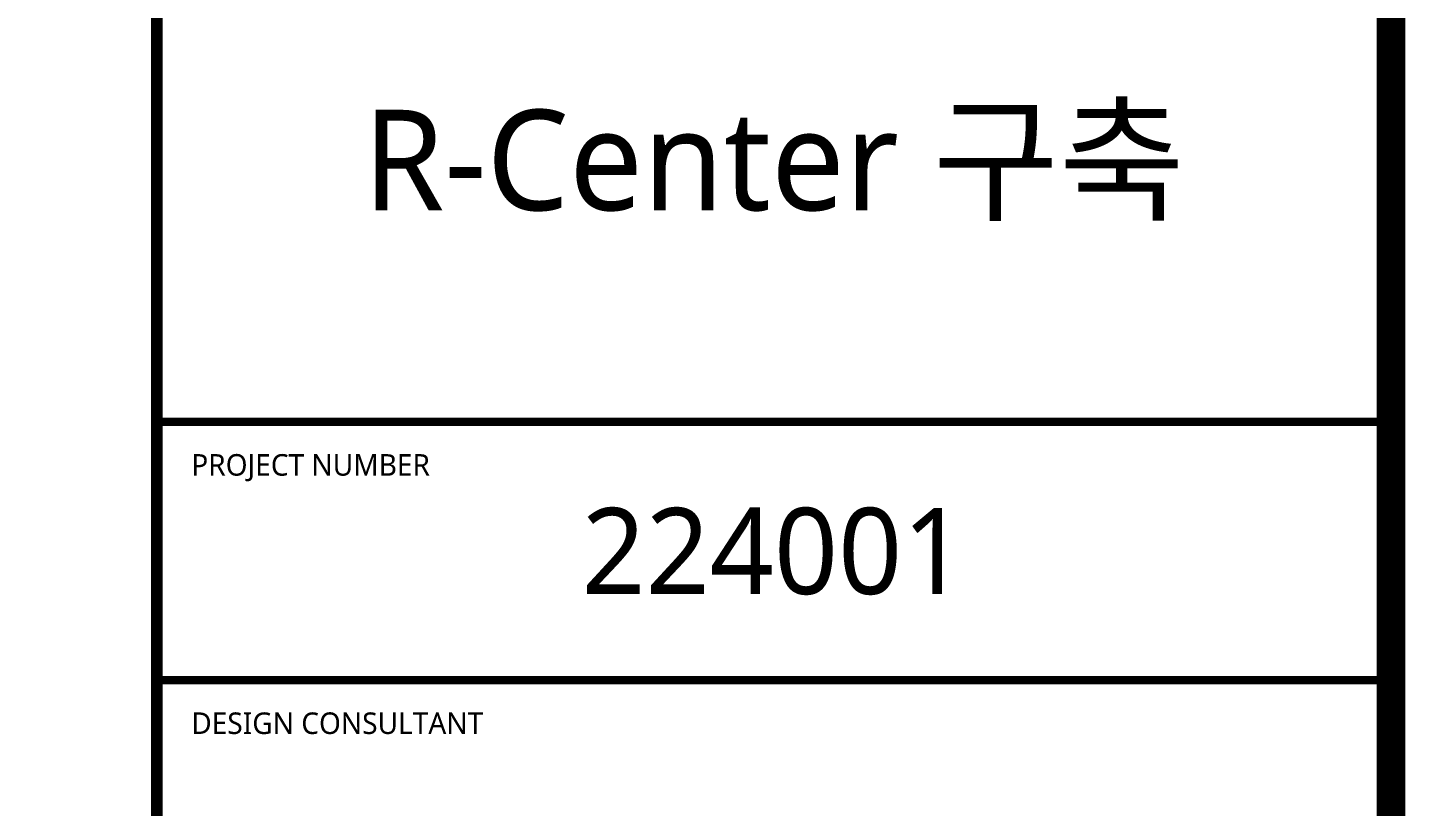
# Model space of a CAD drawing. Header units: millimetres. Extents: x -168200 to 504600, y -244718 to -125918.
# Drawn here: x 144898 to 164100, y -149277 to -138422 of the extents above; entities that cross this region are included whole.
import ezdxf
from ezdxf.enums import TextEntityAlignment as Align

# ---------------------------------------------------------------- set-up
doc = ezdxf.new("R2010")
doc.units = ezdxf.units.MM
for name, color, linetype in [('arch', 8, 'Continuous'), ('XR-FORM-EE$0$XR-SHEET-SHT', 5, 'Continuous'), ('XR-FORM-EE$0$XR-SHEET-TEXT', 3, 'Continuous')]:
    doc.layers.add(name, color=color, linetype=linetype)
doc.styles.add('XR-FORM-EE$0$XR-SHEET$0$XREF-Form$0$맑은고딕', font='malgun.ttf')
doc.styles.add('XR-FORM-EE$0$맑은고딕', font='malgun.ttf')

# ---------------------------------------------------------------- blocks, each defined once
blk = doc.blocks.new('XR-FORM-EE', base_point=(461, 408))
at = {"layer": 'XR-FORM-EE$0$XR-SHEET-SHT', "color": 5, "const_width": 400}
blk.add_lwpolyline([(9300, 114600), (163900, 114600), (163900, 4200), (9300, 4200)], close=True, dxfattribs=at)
at = {"layer": 'XR-FORM-EE$0$XR-SHEET-SHT', "color": 5}
for points, const_width in [([(146700, 114600), (146700, 4200)], 160), ([(146700, 100800), (163900, 100800)], 114), ([(146700, 97200), (163900, 97200)], 114)]:
    blk.add_lwpolyline(points, dxfattribs=dict(at, const_width=const_width))
at = {"layer": 'XR-FORM-EE$0$XR-SHEET-SHT', "color": 7, "style": 'XR-FORM-EE$0$XR-SHEET$0$XREF-Form$0$맑은고딕'}
for s, p in [('PROJECT NUMBER', (147180, 100200)), ('DESIGN CONSULTANT', (147180, 96600))]:
    blk.add_text(s, height=300, dxfattribs=at).set_placement(p, align=Align.MIDDLE_LEFT)
at = {"layer": 'XR-FORM-EE$0$XR-SHEET-SHT', "style": 'XR-FORM-EE$0$맑은고딕'}
blk.add_text('224001', height=1200, dxfattribs=at).set_placement((155300, 99000), align=Align.MIDDLE_CENTER)
at = {"layer": 'XR-FORM-EE$0$XR-SHEET-TEXT', "color": 3, "style": 'XR-FORM-EE$0$맑은고딕'}
blk.add_text('R-Center 구축', height=1400, dxfattribs=at).set_placement((155300, 104449), align=Align.MIDDLE_CENTER)

msp = doc.modelspace()

# ---------------------------------------------------------------- block references
at = {"layer": 'arch'}
msp.add_blockref('XR-FORM-EE', (461, -244309.3), dxfattribs=at)

doc.saveas('drawing.dxf')
